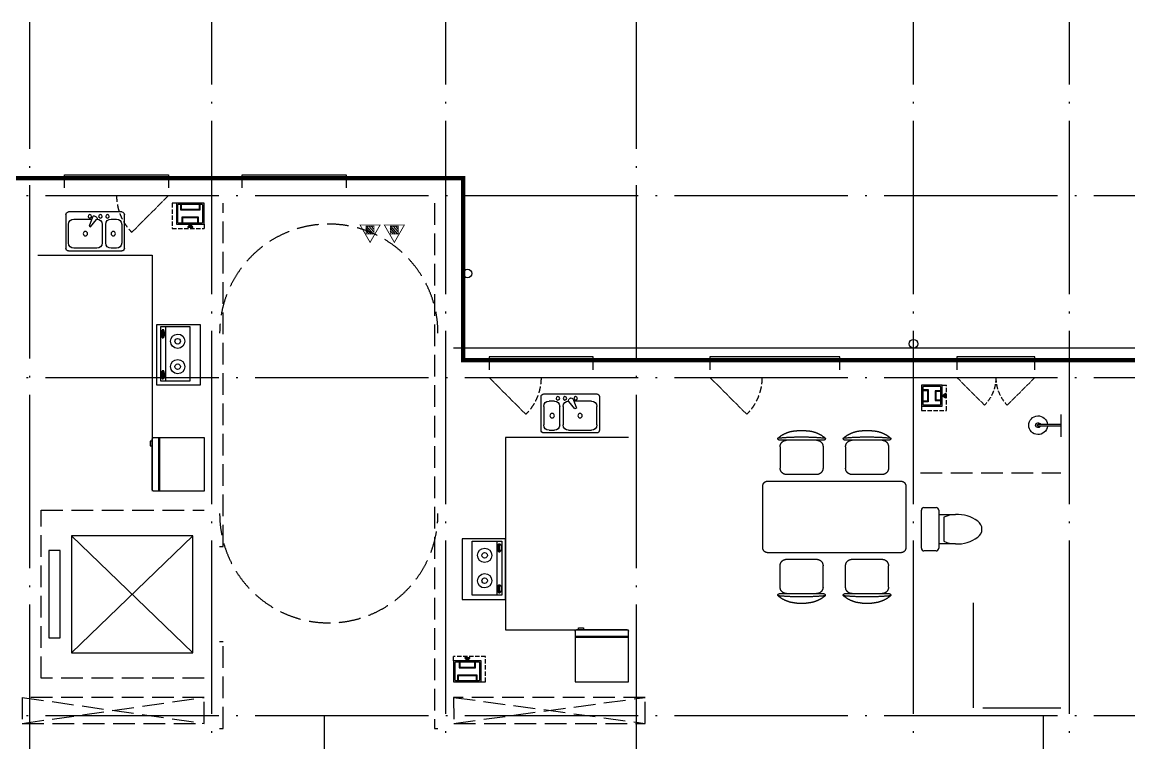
# Model space of a CAD drawing. Extents: x 23000734 to 24262965, y -11528137 to -9789882.
# Drawn here: x 24239425 to 24252200, y -10045754 to -10037440 of the extents above; entities that cross this region are included whole.
import ezdxf

# ---------------------------------------------------------------- set-up
doc = ezdxf.new("R2010")
doc.units = 0
doc.header["$LTSCALE"] = 1000
for name, pattern in [('DASH', [0.35, 0.25, -0.1]), ('DASHDOTX2', [50.8, 25.4, -12.7, 0, -12.7]), ('DOTE', [2.4200000000000004, 2, -0.2, 0.02, -0.2])]:
    doc.linetypes.add(name, pattern=pattern)
for name, color, linetype in [('0-0全面积', 3, 'Continuous'), ('0-厨卫洁具', 95, 'Continuous'), ('0-开启示意', 154, 'Continuous'), ('0-看线', 173, 'Continuous'), ('A-SURFACE', 6, 'Continuous'), ('B-家具', 167, 'DASHDOTX2'), ('DOTE', 249, 'DOTE'), ('EQUIP_消火栓', 7, 'Continuous'), ('EQUIP_消防', 7, 'Continuous'), ('PUB_HATCH', 252, 'Continuous'), ('PUB_STRM', 4, 'Continuous'), ('STAIR', 114, 'Continuous'), ('tk', 7, 'Continuous'), ('WINDOW', 4, 'Continuous')]:
    doc.layers.add(name, color=color, linetype=linetype)
doc.layers.add('家具', color=156, linetype='Continuous', lineweight=9)
doc.styles.get("Standard").update_dxf_attribs({"font": 'gbenor.shx', "bigfont": 'gbcbig.shx'})

# ---------------------------------------------------------------- blocks, each defined once
blk = doc.blocks.new('M_C25MYD')
at = {"layer": 'B-家具'}
for p, q in [((-569.4849871795159, 821.1798538984731), (-109.4849871795159, 821.1798538984731)), ((-389.0515543376096, 921.1798538984731), (-289.9184200211894, 921.1798538984731)), ((117.3412513895892, 821.1798538984731), (577.3412513895892, 821.1798538984731)), ((297.7746842312627, 921.1798538984731), (396.90781854745, 921.1798538984731)), ((-564.4849871795159, 753.6798538984731), (-564.4849871795159, 528.6798538984731)), ((-114.4849871795159, 753.6798538984731), (-114.4849871795159, 528.6798538984731)), ((122.3412513895892, 753.6798538984731), (122.3412513895892, 528.6798538984731)), ((572.3412513895892, 753.6798538984731), (572.3412513895892, 528.6798538984731)), ((703.9281321049202, 391.9177540964447), (-696.071867894847, 391.9177540964447)), ((-496.9849871795159, 461.1798538984731), (-181.9849871795159, 461.1798538984731)), ((189.8412513895892, 461.1798538984731), (504.8412513895892, 461.1798538984731)), ((-746.071867894847, 341.9177540964447), (-746.071867894847, -308.0822459035553)), ((753.9281321049202, -308.0822459035553), (753.9281321049202, 341.9177540964447)), ((-696.071867894847, -358.0822459035553), (703.9281321049202, -358.0822459035553)), ((-181.9849871795159, -427.3443457060494), (-496.9849871795159, -427.3443457060494)), ((504.8412513895892, -427.3443457060494), (189.8412513895892, -427.3443457060494)), ((-564.4849871795159, -719.8443457060494), (-564.4849871795159, -494.8443457060494)), ((-114.4849871795159, -719.8443457060494), (-114.4849871795159, -494.8443457060494)), ((122.3412513895892, -719.8443457060494), (122.3412513895892, -494.8443457060494)), ((572.3412513895892, -719.8443457060494), (572.3412513895892, -494.8443457060494)), ((-109.4849871795159, -787.3443457060494), (-569.4849871795159, -787.3443457060494)), ((577.3412513895892, -787.3443457060494), (117.3412513895892, -787.3443457060494)), ((-289.9184200211894, -887.3443457060494), (-389.0515543376096, -887.3443457060494)), ((396.90781854745, -887.3443457060494), (297.7746842312627, -887.3443457060494))]:
    blk.add_line(p, q, dxfattribs=at)
for centre, radius, start, end in [((-578.7123879992869, 837.3256258168258), 10, 130.7265433077802, 202.6699912275625), ((-569.4849871795159, 841.1798538984731), 20, 202.6699912275625, 270), ((-379.3305752684828, 605.7399825765751), 315.5896225382623, 91.76513784142504, 130.7265433077802), ((-339.4849871795159, -1856.6583968224), 2712.716921149136, 84.80230402357765, 95.19769597642237), ((-496.9849871795159, 753.6798538984731), 67.5, 90, 180), ((-299.6393990903161, 605.7399825765751), 315.5896225382623, 49.27345669221976, 88.23486215857496), ((-181.9849871795159, 753.6798538984731), 67.5, 0, 90), ((-109.4849871795159, 841.1798538984731), 20, 270, 337.3300087724375), ((-100.2575863592792, 837.3256258168258), 10, 337.3300087724375, 49.27345669221976), ((108.1138505693525, 837.3256258168258), 10, 130.7265433077802, 202.6699912275625), ((117.3412513895892, 841.1798538984731), 20, 202.6699912275625, 270), ((307.4956633003894, 605.7399825765751), 315.5896225382623, 91.76513784142504, 130.7265433077802), ((347.3412513895892, -1856.6583968224), 2712.716921149136, 84.80230402357765, 95.19769597642237), ((189.8412513895892, 753.6798538984731), 67.5, 90, 180), ((387.1868394785561, 605.7399825765751), 315.5896225382623, 49.27345669221976, 88.23486215857496), ((504.8412513895892, 753.6798538984731), 67.5, 0, 90), ((577.3412513895892, 841.1798538984731), 20, 270, 337.3300087724375), ((586.5686522093602, 837.3256258168258), 10, 337.3300087724375, 49.27345669221976), ((-496.9849871795159, 528.6798538984731), 67.5, 180, 270), ((-181.9849871795159, 528.6798538984731), 67.5, 270, 0), ((189.8412513895892, 528.6798538984731), 67.5, 180, 270), ((504.8412513895892, 528.6798538984731), 67.5, 270, 0), ((-696.071867894847, 341.9177540964447), 50, 90, 180), ((703.9281321049202, 341.9177540964447), 50, 0, 90), ((-696.071867894847, -308.0822459035553), 50, 180, 270), ((703.9281321049202, -308.0822459035553), 50, 270, 0), ((-496.9849871795159, -494.8443457060494), 67.5, 90, 180), ((-181.9849871795159, -494.8443457060494), 67.5, 0, 90), ((189.8412513895892, -494.8443457060494), 67.5, 90, 180), ((504.8412513895892, -494.8443457060494), 67.5, 0, 90), ((-578.7123879992869, -803.490117624402), 10, 157.3300087724375, 229.2734566922198), ((-569.4849871795159, -807.3443457060494), 20, 90, 157.3300087724375), ((-379.3305752684828, -571.9044743836857), 315.5896225382623, 229.2734566922198, 268.234862158575), ((-339.4849871795159, 1890.493905014824), 2712.716921149136, 264.8023040235777, 275.1976959764223), ((-496.9849871795159, -719.8443457060494), 67.5, 180, 270), ((-299.6393990903161, -571.9044743836857), 315.5896225382623, 271.7651378414251, 310.7265433077803), ((-181.9849871795159, -719.8443457060494), 67.5, 270, 0), ((-109.4849871795159, -807.3443457060494), 20, 22.66999122756252, 90), ((-100.2575863592792, -803.490117624402), 10, 310.7265433077803, 22.66999122756252), ((108.1138505693525, -803.490117624402), 10, 157.3300087724375, 229.2734566922198), ((117.3412513895892, -807.3443457060494), 20, 90, 157.3300087724375), ((307.4956633003894, -571.9044743836857), 315.5896225382623, 229.2734566922198, 268.234862158575), ((347.3412513895892, 1890.493905014824), 2712.716921149136, 264.8023040235777, 275.1976959764223), ((189.8412513895892, -719.8443457060494), 67.5, 180, 270), ((387.1868394785561, -571.9044743836857), 315.5896225382623, 271.7651378414251, 310.7265433077803), ((504.8412513895892, -719.8443457060494), 67.5, 270, 0), ((577.3412513895892, -807.3443457060494), 20, 22.66999122756252, 90), ((586.5686522093602, -803.490117624402), 10, 310.7265433077803, 22.66999122756252)]:
    blk.add_arc(centre, radius, start, end, dxfattribs=at)
at = {"layer": 'B-家具', "width": 0.8, "flags": 9}
for tag in ['XSIZE', 'YSIZE']:
    blk.add_attdef(tag, (2.328306436538696e-10, 0), '', height=0.5, dxfattribs=at)
blk = doc.blocks.new('A$C5E80688F')
at = {"layer": 'B-家具', "linetype": 'DASH'}
for p, q in [((-1355.000000044703, 1169.999999832362), (-3563, 1469.999999951571)), ((-1353, 1470), (-3563, 1169.999999832362)), ((-1355.000000044703, 1169.999999832362), (-3562.999999996275, 1469.999999951571)), ((-1353, 1470), (-3562.999999996275, 1169.999999832362)), ((3625.000000312924, 1169.999999880791), (1526.999999996275, 1470)), ((3627.000000357628, 1470.000000048429), (1526.999999996275, 1169.999999880791)), ((3625.000000312924, 1169.999999880791), (1527, 1470)), ((3627.000000357628, 1470.000000048429), (1527, 1169.999999880791))]:
    blk.add_line(p, q, dxfattribs=at)
for points in [[(-3563, 1169.999999832362), (-3563, 1469.999999951571), (-1353.000000044703, 1469.999999951571), (-1355.000000044703, 1169.999999832362)], [(-3562.999999996275, 1169.999999832362), (-3562.999999996275, 1469.999999951571), (-1353.000000044703, 1469.999999951571), (-1355.000000044703, 1169.999999832362)], [(1526.999999996275, 1169.999999880791), (1526.999999996275, 1470), (3627.000000312924, 1470), (3625.000000312924, 1169.999999880791)], [(1527, 1169.999999880791), (1527, 1470), (3627.000000312924, 1470), (3625.000000312924, 1169.999999880791)]]:
    blk.add_lwpolyline(points, close=True, dxfattribs=at)
at = {"layer": '家具', "xscale": 1.099999999627471, "yscale": 1.099999999627471, "zscale": 1.099999999627471, "rotation": 180}
blk.add_blockref('M_C25MYD', (-5743.679054960608, 3570.482880460098), dxfattribs=at)
blk = doc.blocks.new('_E39XBF')
at = {"layer": '0-厨卫洁具', "linetype": 'Continuous'}
for p, q in [((-169.7498989044689, 200), (-169.7498989044689, 395.1982693806349)), ((169.7498989045853, 395.1982694187027), (169.7498989045853, 200)), ((-139.7498989044689, 260.397798631544), (139.7498989045853, 260.3977986315149)), ((-250, 30), (-250, 170)), ((-220, 200), (-169.7498989044689, 200)), ((-169.7498989044689, 200), (169.7498989045853, 200)), ((169.7498989045853, 200), (220, 200)), ((250, 170), (250, 30)), ((220, 0), (-220, 0))]:
    blk.add_line(p, q, dxfattribs=at)
for centre, radius, start, end in [((227.3882324694423, 412.8433152033249), 397.5299272150959, 143.3618551252769, 182.5440070072476), ((0, 589.5585712347529), 109.7823411183032, 33.45085782603041, 146.5491421739696), ((-227.3882324694423, 412.8433152033831), 397.5299272150663, 357.4559929977501, 36.63814487472313), ((227.3882324694423, 412.8433152033249), 397.5299272150969, 182.5440070072476, 202.549524671533), ((-227.3882324694423, 412.8433152033831), 397.5299272151125, 337.450475328467, 357.4559929977501), ((-220, 170), 30, 90, 180), ((220, 170), 30, 0, 90), ((-220, 30), 30, 180, 270), ((220, 30), 30, 270, 0)]:
    blk.add_arc(centre, radius, start, end, dxfattribs=at)
blk = doc.blocks.new('A$C06A70365')
at = {"layer": '0-厨卫洁具'}
h = blk.add_hatch(color=256, dxfattribs=at)
h.paths.add_polyline_path([(-114.5, 159), (-114.5, -81), (125.5, -81), (125.5, 159)])
edge = h.paths.add_edge_path(flags=16)
edge.add_arc((-91.5, 136), 8, 90, 180, ccw=False)
edge.add_line((-91.5, 144), (102.5, 144))
edge.add_arc((102.5, 136), 8, 0, 90, ccw=False)
edge.add_line((110.5, 136), (110.5, -58))
edge.add_arc((102.5, -58), 8, -90, 0, ccw=False)
edge.add_line((102.5, -66), (-91.5, -66))
edge.add_arc((-91.5, -58), 8, 180, 270, ccw=False)
edge.add_line((-99.5, -58), (-99.5, 136))
for points in [[(-152.8999999985099, 67.79999999888241), (-152.8999999985099, 10.19999999925494), (-114.5, 39)], [(-42.5, -8), (-42.5, 86), (-99.5, 86), (-99.5, 94), (-34.5, 94), (-34.5, -16), (-99.5, -16), (-99.5, -8)], [(53.5, -23), (110.5, -23), (110.5, -31), (45.5, -31), (45.5, 109), (110.5, 109), (110.5, 101), (53.5, 101)]]:
    blk.add_hatch(color=256, dxfattribs=at).paths.add_polyline_path(points)
at = {"layer": '0-厨卫洁具', "linetype": 'DASH', "ltscale": 0.2}
blk.add_lwpolyline([(125.5, -131), (-164.5, -131), (-164.5, 159)], dxfattribs=at)
at = {"layer": '0-厨卫洁具'}
for points in [[(-114.5, 159), (-164.5, 159)], [(-99.5, 94), (-34.5, 94), (-34.5, -16), (-99.5, -16)], [(-99.5, 86), (-42.5, 86), (-42.5, -8), (-99.5, -8)], [(110.5, 109), (45.5, 109), (45.5, -31), (110.5, -31)], [(110.5, 101), (53.5, 101), (53.5, -23), (110.5, -23)], [(125.5, -81), (125.5, -131)]]:
    blk.add_lwpolyline(points, dxfattribs=at)
for points in [[(125.5, 159), (125.5, -81), (-114.5, -81), (-114.5, 159)], [(-152.8999999985099, 67.79999999888241), (-152.8999999985099, 10.19999999925494), (-114.5, 39)]]:
    blk.add_lwpolyline(points, close=True, dxfattribs=at)
blk.add_lwpolyline([(110.5, 136), (110.5, -58, -0.414213562373095), (102.5, -66), (-91.5, -66, -0.414213562373095), (-99.5, -58), (-99.5, 136, -0.414213562373095), (-91.5, 144), (102.5, 144, -0.414213562373095)], format="xyb", close=True, dxfattribs=at)
blk = doc.blocks.new('A$C1DB93570')
at = {"layer": '0-厨卫洁具'}
h = blk.add_hatch(color=256, dxfattribs=at)
h.paths.add_polyline_path([(-113, 185), (-113, -135), (127, -135), (127, 185)])
edge = h.paths.add_edge_path(flags=16)
edge.add_arc((-90, 162), 8, 90, 180, ccw=False)
edge.add_line((-90, 170), (104, 170))
edge.add_arc((104, 162), 8, 0, 90, ccw=False)
edge.add_line((112, 162), (112, -112))
edge.add_arc((104, -112), 8, -90, 0, ccw=False)
edge.add_line((104, -120), (-90, -120))
edge.add_arc((-90, -112), 8, 180, 270, ccw=False)
edge.add_line((-98, -112), (-98, 162))
for points in [[(55, -77), (112, -77), (112, -85), (47, -85), (47, 135), (112, 135), (112, 127), (55, 127)], [(-151.3999999985099, 53.79999999888241), (-151.3999999985099, -3.800000000745058), (-113, 25)], [(-41, -62), (-41, 112), (-98, 112), (-98, 120), (-33, 120), (-33, -70), (-98, -70), (-98, -62)]]:
    blk.add_hatch(color=256, dxfattribs=at).paths.add_polyline_path(points)
at = {"layer": '0-厨卫洁具', "linetype": 'DASH', "ltscale": 0.2}
blk.add_lwpolyline([(127, -185), (-163, -185), (-163, 185)], dxfattribs=at)
at = {"layer": '0-厨卫洁具'}
for points in [[(-113, 185), (-163, 185)], [(112, 135), (47, 135), (47, -85), (112, -85)], [(-98, 120), (-33, 120), (-33, -70), (-98, -70)], [(-98, 112), (-41, 112), (-41, -62), (-98, -62)], [(112, 127), (55, 127), (55, -77), (112, -77)], [(127, -135), (127, -185)]]:
    blk.add_lwpolyline(points, dxfattribs=at)
for points in [[(127, 185), (127, -135), (-113, -135), (-113, 185)], [(-151.3999999985099, 53.79999999888241), (-151.3999999985099, -3.800000000745058), (-113, 25)]]:
    blk.add_lwpolyline(points, close=True, dxfattribs=at)
blk.add_lwpolyline([(112, 162), (112, -112, -0.414213562373095), (104, -120), (-90, -120, -0.414213562373095), (-98, -112), (-98, 162, -0.414213562373095), (-90, 170), (104, 170, -0.414213562373095)], format="xyb", close=True, dxfattribs=at)
blk = doc.blocks.new('A$C2A163BE1')
at = {"layer": '0-厨卫洁具', "linetype": 'ByBlock'}
for p, q in [((2215, 6771.75), (2215, 7160.386363636702)), ((2245.681818183511, 7191.068181818351), (2859.318181820214, 7191.068181818351)), ((2890, 7160.386363636702), (2890, 6771.75)), ((2245.681818183511, 7047.886363636702), (2245.681818183511, 6833.113636363298)), ((2368.409090910107, 7109.25), (2307.045454546809, 7109.25)), ((2429.772727273405, 6833.113636363298), (2429.772727273405, 7047.886363636702)), ((2470.681818183511, 7047.886363636702), (2470.681818183511, 6833.113636363298)), ((2605.006552271545, 7018.305981818587), (2534.685297727585, 7103.726863635704)), ((2554.522913638502, 7142.681911364198), (2540.249813638628, 7134.441327271983)), ((2583.904681820422, 7132.143688635901), (2622.72072045505, 7028.533254545182)), ((2797.954545453191, 7109.25), (2592.481436364353, 7109.25)), ((2622.72072045505, 7028.533254545182), (2605.006552271545, 7018.305981818587)), ((2859.318181820214, 6833.113636363298), (2859.318181820214, 7047.886363636702)), ((2307.045454546809, 6771.75), (2368.409090910107, 6771.75)), ((2532.045454546809, 6771.75), (2797.954545456916, 6771.75)), ((2859.318181820214, 6741.068181818351), (2245.681818183511, 6741.068181818351)), ((1341, 5890.5), (1341, 5190.5)), ((1841, 5890.5), (1341, 5890.5)), ((1841, 5190.5), (1841, 5890.5)), ((1454.091706831008, 5863.972144261003), (1796.536986850202, 5863.97214425914)), ((1454.091706831008, 5241.198306404054), (1454.091706831008, 5863.972144261003)), ((1740.841511663049, 5863.97214425914), (1740.841511663049, 5241.198306404054)), ((1763.053841210902, 5831.372773153707), (1774.764828436077, 5831.254268325865)), ((1772.529957924038, 5756.23952931352), (1772.529957924038, 5820.907938845456)), ((1772.529957924038, 5820.907938845456), (1789.150208719075, 5820.907938845456)), ((1789.150208719075, 5756.23952931352), (1772.529957924038, 5756.23952931352)), ((1789.150208719075, 5820.907938845456), (1789.150208719075, 5756.23952931352)), ((1796.536986850202, 5863.97214425914), (1796.536986850202, 5241.198306404054)), ((1764.230144899338, 5739.610918322578), (1774.745991364121, 5739.610918322578)), ((1796.536986850202, 5241.198306404054), (1454.091706831008, 5241.198306404054)), ((1763.053841210902, 5358.375610098243), (1774.764828436077, 5358.257105268538)), ((1764.230144899338, 5266.613755267113), (1774.745991364121, 5266.613755267113)), ((1772.529957924038, 5347.910775788128), (1789.150208719075, 5347.910775788128)), ((1772.529957924038, 5283.242366258055), (1772.529957924038, 5347.910775788128)), ((1789.150208719075, 5283.242366258055), (1772.529957924038, 5283.242366258055)), ((1789.150208719075, 5347.910775788128), (1789.150208719075, 5283.242366258055)), ((1341, 5190.5), (1841, 5190.5)), ((-3270, 5060.386363636702), (-3270, 4671.75)), ((-2625.681818183511, 5091.068181818351), (-3239.318181820214, 5091.068181818351)), ((-3177.954545453191, 5009.25), (-2972.481436364353, 5009.25)), ((-2963.904681820422, 5032.143688635901), (-3002.72072045505, 4928.533254545182)), ((-2985.006552271545, 4918.305981818587), (-2914.685297727585, 5003.726863635704)), ((-2934.522913638502, 5042.681911364198), (-2920.249813638628, 5034.441327271983)), ((-2748.409090910107, 5009.25), (-2687.045454546809, 5009.25)), ((-2595, 4671.75), (-2595, 5060.386363636702)), ((-3239.318181820214, 4733.113636363298), (-3239.318181820214, 4947.886363636702)), ((-3002.72072045505, 4928.533254545182), (-2985.006552271545, 4918.305981818587)), ((-2850.681818183511, 4947.886363636702), (-2850.681818183511, 4733.113636363298)), ((-2809.772727273405, 4733.113636363298), (-2809.772727273405, 4947.886363636702)), ((-2625.681818183511, 4947.886363636702), (-2625.681818183511, 4733.113636363298)), ((-3239.318181820214, 4641.068181818351), (-2625.681818183511, 4641.068181818351)), ((-2912.045454546809, 4671.75), (-3177.954545456916, 4671.75)), ((-2687.045454546809, 4671.75), (-2748.409090910107, 4671.75)), ((1295, 4587.467383246869), (1295, 3970.5)), ((1878.765752408653, 4587.467383246869), (1295, 4587.467383246869)), ((1806.489992585033, 3970.5), (1806.489992585033, 4587.467383246869)), ((1817.609340254217, 3970.5), (1817.609340254217, 4587.467383246869)), ((1895.444773908705, 3987.179021496326), (1895.444773908705, 4570.788361750543)), ((1895.444773908705, 4547.958724915981), (1917.683469235897, 4547.958724915981)), ((1917.683469235897, 4492.361986592412), (1895.444773908705, 4492.361986592412)), ((1917.683469235897, 4547.958724915981), (1917.683469235897, 4492.361986592412)), ((1295, 3970.5), (1878.765752408653, 3970.5)), ((-2185, 2720.5), (-2185, 3420.5)), ((-2185, 3420.5), (-1685, 3420.5)), ((-1798.091706831008, 3393.972144261003), (-2140.536986850202, 3393.97214425914)), ((-2140.536986850202, 3393.97214425914), (-2140.536986850202, 2771.198306404054)), ((-2133.150208719075, 3350.907938845456), (-2133.150208719075, 3286.23952931352)), ((-2116.529957924038, 3350.907938845456), (-2133.150208719075, 3350.907938845456)), ((-2107.053841210902, 3361.372773153707), (-2118.764828436077, 3361.254268325865)), ((-2116.529957924038, 3286.23952931352), (-2116.529957924038, 3350.907938845456)), ((-2084.841511663049, 3393.97214425914), (-2084.841511663049, 2771.198306404054)), ((-1798.091706831008, 2771.198306404054), (-1798.091706831008, 3393.972144261003)), ((-1685, 3420.5), (-1685, 2720.5)), ((-2133.150208719075, 3286.23952931352), (-2116.529957924038, 3286.23952931352)), ((-2108.230144899338, 3269.610918322578), (-2118.745991364121, 3269.610918322578)), ((-2116.529957924038, 2877.910775788128), (-2133.150208719075, 2877.910775788128)), ((-2133.150208719075, 2877.910775788128), (-2133.150208719075, 2813.242366258055)), ((-2133.150208719075, 2813.242366258055), (-2116.529957924038, 2813.242366258055)), ((-2107.053841210902, 2888.375610098243), (-2118.764828436077, 2888.257105268538)), ((-2116.529957924038, 2813.242366258055), (-2116.529957924038, 2877.910775788128)), ((-1685, 2720.5), (-2185, 2720.5)), ((-2140.536986850202, 2771.198306404054), (-1798.091706831008, 2771.198306404054)), ((-2108.230144899338, 2796.613755267113), (-2118.745991364121, 2796.613755267113)), ((-3605, 1770.5), (-3605, 2354.265752408653)), ((-3588.320978503674, 2370.944773908705), (-3004.711638249457, 2370.944773908705)), ((-3083.138013407588, 2393.183469235897), (-3083.138013407588, 2370.944773908705)), ((-3027.541275084019, 2393.183469235897), (-3083.138013407588, 2393.183469235897)), ((-3027.541275084019, 2370.944773908705), (-3027.541275084019, 2393.183469235897)), ((-2988.032616753131, 2354.265752408653), (-2988.032616753131, 1770.5)), ((-3605, 2293.109340254217), (-2988.032616753131, 2293.109340254217)), ((-3605, 2281.989992585033), (-2988.032616753131, 2281.989992585033)), ((-2988.032616753131, 1770.5), (-3605, 1770.5))]:
    blk.add_line(p, q, dxfattribs=at)
at = {"layer": '0-厨卫洁具'}
blk.add_line((-8595.000000320375, 4740.500001100823), (-8595.000000402331, 4720.500001100823), dxfattribs=at)
at = {"layer": '0-厨卫洁具', "linetype": 'ByBlock'}
for points in [[(3215, 6690.5), (1895, 6690.5), (1895, 3970.5)], [(-3605, 4590.5), (-2185, 4590.5), (-2185, 2370.5), (-3605, 2370.5)]]:
    blk.add_lwpolyline(points, dxfattribs=at)
for points in [[(1764.230144899338, 5739.610918322578, -0.2590339714206403), (1760.807341981679, 5741.511702759191, -0.07627618954556756), (1755.872959446162, 5753.031782649457, -0.03651481991211369), (1753.415531918406, 5766.580073114485, -0.02661499603889096), (1752.411299888045, 5785.432615324855, -0.02661499603889096), (1753.415531918406, 5804.285157535225, -0.03651481991211369), (1755.872959446162, 5817.833448000252, -0.07627618954557523), (1760.807341981679, 5829.353527890518, -0.2590339714203898), (1764.230144899338, 5831.254312325269, -0.07846216763068087), (1765.472500711679, 5831.058148821816, -0.05676245743015501)], [(1774.745991364121, 5739.610918322578, -0.2590339714206403), (1771.323188446462, 5741.511702759191, -0.07627618954556756), (1766.388805910945, 5753.031782649457, -0.03651481991211369), (1763.931378383189, 5766.580073114485, -0.02661499603889096), (1762.927146352828, 5785.432615324855, -0.02661499603889096), (1763.931378383189, 5804.285157535225, -0.03651481991211369), (1766.388805910945, 5817.833448000252, -0.07627618954557523), (1771.323188446462, 5829.353527890518, -0.2590339714203898), (1774.745991364121, 5831.254312325269, -0.2590339714202164), (1778.168794278055, 5829.353527890518, -0.05676245743015501), (1782.181409928948, 5820.907938845456, -0.03651481991203816)], [(1783.871044397354, 5756.23952931352, -0.00873594143187036), (1783.103176813573, 5753.031782649457, -0.07627618954562937), (1778.168794278055, 5741.511702759191, -0.2590339714204861), (1774.745991364121, 5739.610918322578, -0.2590339714206403)], [(1764.230144899338, 5266.613755267113, -0.2590339714206403), (1760.807341981679, 5268.514539703727, -0.07627618954556756), (1755.872959446162, 5280.03461959213, -0.03651481991211369), (1753.415531918406, 5293.582910057157, -0.02661499603889096), (1752.411299888045, 5312.435452267528, -0.02661499603889096), (1753.415531918406, 5331.287994477898, -0.03651481991211369), (1755.872959446162, 5344.836284942925, -0.07627618954557523), (1760.807341981679, 5356.356364833191, -0.2590339714203898), (1764.230144899338, 5358.257149269804, -0.07846216763068087), (1765.472500711679, 5358.060985766351, -0.05676245743015501)], [(1774.745991364121, 5266.613755267113, -0.2590339714206403), (1771.323188446462, 5268.514539703727, -0.07627618954556756), (1766.388805910945, 5280.03461959213, -0.03651481991211369), (1763.931378379464, 5293.582910057157, -0.02661499603889096), (1762.927146352828, 5312.435452267528, -0.02661499603889096), (1763.931378383189, 5331.287994477898, -0.03651481991211369), (1766.388805910945, 5344.836284942925, -0.07627618954557523), (1771.323188446462, 5356.356364833191, -0.2590339714203898), (1774.745991364121, 5358.257149269804, -0.2590339714202164), (1778.168794278055, 5356.356364833191, -0.05676245743015501), (1782.181409928948, 5347.910775788128, -0.03651481991203816)], [(1783.871044397354, 5283.242366258055, -0.00873594143187036), (1783.103176813573, 5280.03461959213, -0.07627618954562937), (1778.168794278055, 5268.514539703727, -0.2590339714204861), (1774.745991364121, 5266.613755267113, -0.2590339714206403)], [(-2118.745991364121, 3269.610918322578, 0.2590339714206403), (-2115.323188446462, 3271.511702759191, 0.07627618954556756), (-2110.388805910945, 3283.031782649457, 0.03651481991211369), (-2107.931378383189, 3296.580073114485, 0.02661499603889096), (-2106.927146352828, 3315.432615324855, 0.02661499603889096), (-2107.931378383189, 3334.285157535225, 0.03651481991211369), (-2110.388805910945, 3347.833448000252, 0.07627618954557523), (-2115.323188446462, 3359.353527890518, 0.2590339714203898), (-2118.745991364121, 3361.254312325269, 0.2590339714202164), (-2122.168794278055, 3359.353527890518, 0.05676245743015501), (-2126.181409928948, 3350.907938845456, 0.03651481991203816)], [(-2108.230144899338, 3269.610918322578, 0.2590339714206403), (-2104.807341981679, 3271.511702759191, 0.07627618954556756), (-2099.872959446162, 3283.031782649457, 0.03651481991211369), (-2097.415531918406, 3296.580073114485, 0.02661499603889096), (-2096.411299888045, 3315.432615324855, 0.02661499603889096), (-2097.415531918406, 3334.285157535225, 0.03651481991211369), (-2099.872959446162, 3347.833448000252, 0.07627618954557523), (-2104.807341981679, 3359.353527890518, 0.2590339714203898), (-2108.230144899338, 3361.254312325269, 0.07846216763068087), (-2109.472500711679, 3361.058148821816, 0.05676245743015501)], [(-2127.871044397354, 3286.23952931352, 0.00873594143187036), (-2127.103176813573, 3283.031782649457, 0.07627618954562937), (-2122.168794278055, 3271.511702759191, 0.2590339714204861), (-2118.745991364121, 3269.610918322578, 0.2590339714206403)], [(-2127.871044397354, 2813.242366258055, 0.00873594143187036), (-2127.103176813573, 2810.03461959213, 0.07627618954562937), (-2122.168794278055, 2798.514539703727, 0.2590339714204861), (-2118.745991364121, 2796.613755267113, 0.2590339714206403)], [(-2118.745991364121, 2796.613755267113, 0.2590339714206403), (-2115.323188446462, 2798.514539703727, 0.07627618954556756), (-2110.388805910945, 2810.03461959213, 0.03651481991211369), (-2107.931378379464, 2823.582910057157, 0.02661499603889096), (-2106.927146352828, 2842.435452267528, 0.02661499603889096), (-2107.931378383189, 2861.287994477898, 0.03651481991211369), (-2110.388805910945, 2874.836284942925, 0.07627618954557523), (-2115.323188446462, 2886.356364833191, 0.2590339714203898), (-2118.745991364121, 2888.257149269804, 0.2590339714202164), (-2122.168794278055, 2886.356364833191, 0.05676245743015501), (-2126.181409928948, 2877.910775788128, 0.03651481991203816)], [(-2108.230144899338, 2796.613755267113, 0.2590339714206403), (-2104.807341981679, 2798.514539703727, 0.07627618954556756), (-2099.872959446162, 2810.03461959213, 0.03651481991211369), (-2097.415531918406, 2823.582910057157, 0.02661499603889096), (-2096.411299888045, 2842.435452267528, 0.02661499603889096), (-2097.415531918406, 2861.287994477898, 0.03651481991211369), (-2099.872959446162, 2874.836284942925, 0.07627618954557523), (-2104.807341981679, 2886.356364833191, 0.2590339714203898), (-2108.230144899338, 2888.257149269804, 0.07846216763068087), (-2109.472500711679, 2888.060985766351, 0.05676245743015501)]]:
    blk.add_lwpolyline(points, format="xyb", dxfattribs=at)
at = {"layer": '0-厨卫洁具'}
for points in [[(-8594.999999839813, 4854.085078146309), (-8595.000000923872, 4597.64604043588)], [(-8595.000000320375, 4740.500001100823), (-8331.722698785365, 4740.499999986961)], [(-8595.000000402331, 4720.500001100823), (-8331.722698867321, 4720.499999986961)], [(-7585, 1470.5), (-7585, 2680.5)]]:
    blk.add_lwpolyline(points, dxfattribs=at)
at = {"layer": '0-厨卫洁具', "linetype": 'ByBlock'}
for centre, radius in [((2409.318181820214, 7139.931818181649), 20.45454545454545), ((2491.136363640428, 7139.931818181649), 20.45454545454545), ((2613.863636367023, 7139.931818181649), 20.45454545454545), ((2342.840909093618, 6940.5), 25.56818181818182), ((2665, 6940.5), 25.56818181818182), ((-2993.863636367023, 5039.931818181649), 20.45454545454545), ((-2871.136363640428, 5039.931818181649), 20.45454545454545), ((-2789.318181820214, 5039.931818181649), 20.45454545454545), ((-3045, 4840.5), 25.56818181818182), ((-2722.840909093618, 4840.5), 25.56818181818182)]:
    blk.add_circle(centre, radius, dxfattribs=at)
for centre, radius, start, end in [((2245.681818183511, 7160.386363636702), 30.68181818181818, 90, 180), ((2859.318181820214, 7160.386363636702), 30.68181818181818, 0, 90), ((2307.045454546809, 7047.886363636702), 61.36363636363636, 90, 180), ((2368.409090910107, 7047.886363636702), 61.36363636363636, 0, 90), ((2532.045454546809, 7047.886363636702), 61.36363636363636, 90, 180), ((2550.477086365223, 7116.727179545909), 20.45454545454545, 120.0000000184052, 219.4623218482646), ((2564.750186365098, 7124.967763636261), 20.45454545454545, 20.53767800208645, 120.0000000184052), ((2797.954545456916, 7047.886363636702), 61.36363636363636, 0, 90), ((2245.681818183511, 6771.75), 30.68181818181818, 180, 270), ((2307.045454546809, 6833.113636363298), 61.36363636363636, 180, 270), ((2368.409090910107, 6833.113636363298), 61.36363636363636, 270, 0), ((2532.045454546809, 6833.113636363298), 61.36363636363636, 180, 270), ((2797.954545456916, 6833.113636363298), 61.36363636363636, 270, 0), ((2859.318181820214, 6771.75), 30.68181818181818, 270, 0), ((1599.545427717268, 5698.92517821677), 82.4964981043704, 270, 269.0360223050727), ((1599.545427717268, 5698.92517821677), 31.6309469674834, 270, 269.346817422244), ((1599.545427717268, 5406.245272444561), 82.4964981043704, 90.96397769492737, 90), ((1599.545427717268, 5406.245272444561), 31.6309469674834, 90.653182577756, 90), ((-3239.318181820214, 5060.386363636702), 30.68181818181818, 90, 180), ((-3177.954545456916, 4947.886363636702), 61.36363636363636, 90, 180), ((-2944.750186365098, 5024.967763636261), 20.45454545454545, 59.99999998159479, 159.4623219979136), ((-2930.477086365223, 5016.727179545909), 20.45454545454545, 320.5376780693416, 59.99999998159479), ((-2912.045454546809, 4947.886363636702), 61.36363636363636, 0, 90), ((-2748.409090910107, 4947.886363636702), 61.36363636363636, 90, 180), ((-2687.045454546809, 4947.886363636702), 61.36363636363636, 0, 90), ((-2625.681818183511, 5060.386363636702), 30.68181818181818, 0, 90), ((-3177.954545456916, 4733.113636363298), 61.36363636363636, 180, 270), ((-2912.045454546809, 4733.113636363298), 61.36363636363636, 270, 0), ((-2748.409090910107, 4733.113636363298), 61.36363636363636, 180, 270), ((-2687.045454546809, 4733.113636363298), 61.36363636363636, 270, 0), ((-3239.318181820214, 4671.75), 30.68181818181818, 180, 270), ((-2625.681818183511, 4671.75), 30.68181818181818, 270, 0), ((1878.765752408653, 4570.788361750543), 16.67902149740549, 0, 90), ((1878.765752408653, 3987.179021496326), 16.67902149740549, 270, 0), ((-1943.545427717268, 3228.92517821677), 82.4964981043704, 270.9639776949273, 270), ((-1943.545427717268, 3228.92517821677), 31.6309469674834, 270.653182577756, 270), ((-1943.545427717268, 2936.245272444561), 82.4964981043704, 90, 89.03602230507262), ((-1943.545427717268, 2936.245272444561), 31.6309469674834, 90, 89.34681742224399), ((-3588.320978503674, 2354.265752408653), 16.67902149740549, 90, 180), ((-3004.711638249457, 2354.265752408653), 16.67902149740549, 0, 90)]:
    blk.add_arc(centre, radius, start, end, dxfattribs=at)
at = {"layer": '0-厨卫洁具'}
for centre, radius, start, end in [((-8332.51442508772, 4730.499999990687), 108.1369439929635, 185.3060271217343, 174.6939724334698), ((-8332.51442508772, 4730.499999990687), 28.32655449442026, 200.6724885472501, 159.3275109779977), ((-8334.825501650572, 4730.5), 10.47030970714016, 287.2380856072311, 72.76191351409292)]:
    blk.add_arc(centre, radius, start, end, dxfattribs=at)
for p, rotation in [((1480, 7163.5), 90), ((-1770, 1897.5), 270)]:
    blk.add_blockref('A$C1DB93570', p, dxfattribs=dict(rotation=rotation))
blk.add_blockref('A$C06A70365', (-7110.5, 5031.5))
at = {"layer": '0-厨卫洁具', "extrusion": (0, 0, -1), "zscale": -1, "rotation": 270}
blk.add_blockref('_E39XBF', (6985, 3530.5), dxfattribs=at)
blk = doc.blocks.new('A$C1C455A10')
at = {"layer": '0-看线'}
for points in [[(3337, 5732.5), (3337, 5882.5), (2137, 5882.5), (2137, 5732.5)], [(5387, 5732.5), (5387, 5882.5), (4187, 5882.5), (4187, 5732.5)], [(-5813, 3632.5), (-5813, 3782.5), (-4913, 3782.5), (-4913, 3632.5)], [(-3563, 3632.5), (-3563, 3782.5), (-2063, 3782.5), (-2063, 3632.5)], [(-713, 3632.5), (-713, 3782.5), (487, 3782.5), (487, 3632.5)]]:
    blk.add_lwpolyline(points, dxfattribs=at)
blk = doc.blocks.new('KC')
at = {"layer": '0-开启示意', "linetype": 'DASH', "ltscale": 0.3, "const_width": 10}
blk.add_lwpolyline([(245355.2100543217, 107837.9834782778), (244930.9459856096, 107413.7194095703)], dxfattribs=at)
at = {"layer": '0-开启示意', "linetype": 'DASH', "ltscale": 0.3}
blk.add_lwpolyline([(245355.21005432, 107837.9834782821), (244930.9459856096, 107413.7194095703)], dxfattribs=at)
blk.add_arc((245355.2100543217, 107837.9834782821), 600, 179.9999999999959, 224.9999999996552, dxfattribs=at)
blk = doc.blocks.new('A$C35AB33C4')
at = {"layer": '0-开启示意', "xscale": -1}
blk.add_blockref('KC', (250246.7100543082, -100847.9834782779), dxfattribs=at)
at = {"layer": '0-开启示意', "yscale": 0.75, "zscale": 0.75}
for p, xscale in [((178907.9075407423, -75988.48760870844), -0.75), ((-188224.9075407386, -75988.48760870844), 0.75)]:
    blk.add_blockref('KC', p, dxfattribs=dict(at, xscale=xscale))
at = {"layer": '0-开启示意'}
for p in [(-246713.7100543231, -102947.9834782779), (-244163.7100543231, -102947.9834782779)]:
    blk.add_blockref('KC', p, dxfattribs=at)
blk = doc.blocks.new('mhq')
at = {"layer": 'EQUIP_消防'}
for p, q in [((8539185.101968369, 1785685.913064159), (8539153.372252699, 1785650.211214715)), ((8539213.544212833, 1785687.809120006), (8539154.157000352, 1785620.987427024)), ((8539240.301353754, 1785687.809120006), (8539159.655092102, 1785597.067030739)), ((8539244.899089618, 1785662.875655381), (8539186.412233025, 1785597.067030739)), ((8539244.899089618, 1785632.768880184), (8539213.169373946, 1785597.067030739)), ((8539465.298869774, 1785685.913064159), (8539433.569154102, 1785650.211214715)), ((8539493.741114236, 1785687.809120006), (8539434.353901755, 1785620.987427024)), ((8539520.498255158, 1785687.809120006), (8539439.851993505, 1785597.067030739)), ((8539525.095991021, 1785662.875655381), (8539466.609134428, 1785597.067030739)), ((8539525.095991021, 1785632.768880184), (8539493.36627535, 1785597.067030739))]:
    blk.add_line(p, q, dxfattribs=at)
at = {"layer": 'EQUIP_消防', "const_width": 10}
for points in [[(8539315.718489762, 1785583.08281373), (8539083.986282628, 1785583.08281373), (8539199.852386195, 1785783.768791985)], [(8539244.899089618, 1785597.067030739), (8539154.157000352, 1785597.067030739), (8539154.157000352, 1785687.809120006), (8539244.899089618, 1785687.809120006)], [(8539595.915391166, 1785583.08281373), (8539364.183184031, 1785583.08281373), (8539480.049287599, 1785783.768791985)], [(8539525.095991021, 1785597.067030739), (8539434.353901755, 1785597.067030739), (8539434.353901755, 1785687.809120006), (8539525.095991021, 1785687.809120006)]]:
    blk.add_lwpolyline(points, close=True, dxfattribs=at)
blk = doc.blocks.new('4~7层165户型消火栓')
at = {"layer": 'EQUIP_消火栓', "rotation": 180}
blk.add_blockref('mhq', (17292744.3694083, 5365457.835893118), dxfattribs=at)

msp = doc.modelspace()

# ---------------------------------------------------------------- linework, layer by layer
msp.add_lwpolyline([(24252564.7250087, -10041199.4275468), (24244404.72507749, -10041199.00188756)])
at = {"layer": '0-0全面积', "linetype": 'DASH', "lineweight": 30, "const_width": 50}
msp.add_lwpolyline([(24235314.72500871, -10052239.56526106), (24235314.72500871, -10052239.56526106), (24235314.72500795, -10052239.56526025), (24251014.72503738, -10052239.56526025), (24251014.72503926, -10052239.56526733), (24255314.72500769, -10052239.56526861), (24255314.72497135, -10041339.56524856), (24244514.72500709, -10041339.56525561), (24244514.72500251, -10039239.56525489), (24239314.72500733, -10039239.56525294), (24239314.72500733, -10041339.56526769), (24231914.72497672, -10041339.56525653), (24231914.72614301, -10045239.56527778), (24230214.72500962, -10045239.56527778), (24230214.72500962, -10041339.56526094), (24220814.72500861, -10041339.56526094), (24220814.72500861, -10039239.56526094), (24215614.72500861, -10039239.56526094), (24215614.72500861, -10041339.56526094), (24208214.72500861, -10041339.56526094), (24208214.72500861, -10045239.56526094), (24206814.72500861, -10045239.56526094)], dxfattribs=at)
at = {"layer": 'A-SURFACE', "linetype": 'DASH', "lineweight": 30}
for points in [[(24235314.72500871, -10052239.56526107), (24235314.72500871, -10052239.56526107), (24235314.72500795, -10051539.56526026), (24251014.72503738, -10051539.56526026), (24251014.72503926, -10052239.56526733), (24255314.72500769, -10052239.56526862), (24255314.72497135, -10041339.56524857), (24244514.72500709, -10041339.56525561), (24244514.72500251, -10039239.5652549), (24239314.72500733, -10039239.56525294), (24239314.72500733, -10041339.5652677), (24231914.72497672, -10041339.56525654), (24231914.72614301, -10045239.56527778), (24230214.72500962, -10045239.56527778), (24230214.72500962, -10041339.56526094), (24220814.72500861, -10041339.56526094), (24220814.72500861, -10039239.56526094), (24215614.72500861, -10039239.56526094), (24215614.72500861, -10041339.56526094), (24208214.72500861, -10041339.56526094), (24208214.72500861, -10045239.56526094), (24206814.72500861, -10045239.56526094)], [(24241704.72500861, -10043489.56526094), (24241744.72500861, -10043489.56526094), (24241744.72500861, -10039529.56526094)], [(24244184.72500861, -10039529.56526094), (24244184.72500861, -10045589.56526094), (24244224.72500861, -10045589.56526094)], [(24241524.72500861, -10045009.56526786), (24239644.72500861, -10045009.56526786), (24239644.72500861, -10043069.56526786), (24241524.72500861, -10043069.56526786)], [(24241704.72500861, -10045589.56526094), (24241744.72500861, -10045589.56526094), (24241744.72500861, -10044589.56526094), (24241704.72500861, -10044589.56526094)]]:
    msp.add_lwpolyline(points, dxfattribs=at)
at = {"layer": 'DOTE'}
for p, q in [((24239514.72500861, -10055839.56526094), (24239514.72500861, -10037439.56526094)), ((24241614.72500861, -10047839.56526094), (24241614.72500861, -10037439.56526094)), ((24244314.72500861, -10047839.56526094), (24244314.72500861, -10037439.56526094)), ((24246514.72500861, -10055839.56526094), (24246514.72500861, -10037439.56526094)), ((24249714.72500861, -10047839.56526094), (24249714.72500861, -10037439.56526094)), ((24251514.72500861, -10047839.56526094), (24251514.72500861, -10037439.56526094)), ((24181614.72500861, -10039439.56526094), (24257114.72500861, -10039439.56526094)), ((24181614.72500861, -10041539.56526094), (24257114.72500861, -10041539.56526094)), ((24181614.72500861, -10045439.56526094), (24257114.72500861, -10045439.56526094)), ((24242914.72500861, -10055839.56526094), (24242914.72500861, -10045439.56526094)), ((24251214.72500861, -10055839.56526094), (24251214.72500861, -10045439.56526094))]:
    msp.add_line(p, q, dxfattribs=at)
at = {"layer": 'PUB_HATCH', "linetype": 'DASH'}
msp.add_line((24249794.72500861, -10042639.56526095), (24251414.72502134, -10042639.56526094), dxfattribs=at)
at = {"layer": 'PUB_STRM'}
for centre in [(24244564.72503435, -10040339.56527457), (24249714.72503228, -10041149.56526092)]:
    msp.add_circle(centre, 50, dxfattribs=at)
at = {"layer": 'STAIR'}
for p, q in [((24241394.72500861, -10043364.56526094), (24239994.72500861, -10043364.56526094)), ((24239994.72500861, -10043364.56526094), (24239994.72500861, -10044714.56526094)), ((24239994.72500861, -10044714.56526094), (24241394.72500861, -10043364.56526094)), ((24241394.72500861, -10044714.56526094), (24239994.72500861, -10043364.56526094)), ((24241394.72500861, -10044714.56526094), (24241394.72500861, -10043364.56526094)), ((24239864.72500861, -10043534.56526094), (24239734.72500861, -10043534.56526094)), ((24239734.72500861, -10043534.56526094), (24239734.72500861, -10044544.56526094)), ((24239864.72500861, -10044544.56526094), (24239864.72500861, -10043534.56526094)), ((24239734.72500861, -10044544.56526094), (24239864.72500861, -10044544.56526094)), ((24239994.72500861, -10044714.56526094), (24241394.72500861, -10044714.56526094))]:
    msp.add_line(p, q, dxfattribs=at)
at = {"layer": 'tk', "linetype": 'DASH'}
for centre, start, end in [((24242964.72500861, -10041029.56526094), 0, 180), ((24242964.72500861, -10043109.56526094), 180, 0)]:
    msp.add_arc(centre, 1260, start, end, dxfattribs=at)
at = {"layer": 'WINDOW'}
msp.add_lwpolyline([(24250514.72500861, -10045349.56526094), (24251414.72500861, -10045349.56526094)], dxfattribs=at)

# ---------------------------------------------------------------- block references
at = {"xscale": -1}
for name, p in [('A$C1C455A10', (24245301.72500861, -10045082.06526094)), ('A$C35AB33C4', (24246006.22500861, -10046429.56526094)), ('A$C2A163BE1', (24242819.72500861, -10046820.06526094)), ('A$C5E80688F', (24243051.72500861, -10046699.56526094))]:
    msp.add_blockref(name, p, dxfattribs=at)
at = {"layer": 'EQUIP_消火栓', "xscale": -1}
msp.add_blockref('4~7层165户型消火栓', (32996985.57842779, -13619654.31836348), dxfattribs=at)

doc.saveas('drawing.dxf')
